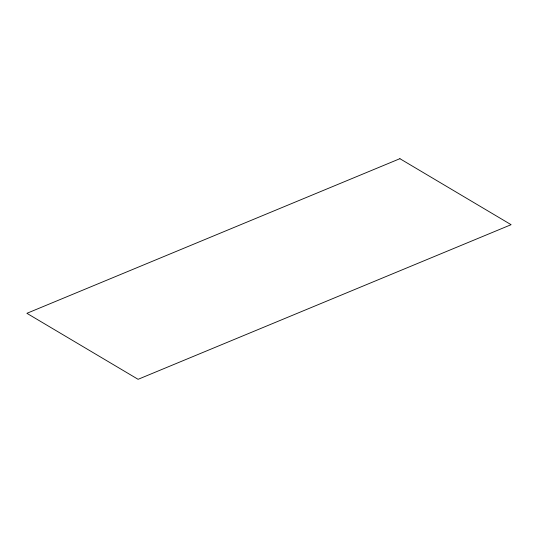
<?xml version="1.0" encoding="UTF-8"?>
<svg xmlns="http://www.w3.org/2000/svg" width="538" height="538" viewBox="0 0 538 538"><rect width="100%" height="100%" fill="white"/><g stroke="black" fill="none" stroke-linecap="round" stroke-linejoin="round"><path stroke-width="0.81" d="M399.902 158.69L26.9 313.311L138.098 379.31L511.1 224.689L399.902 158.69"/></g></svg>
